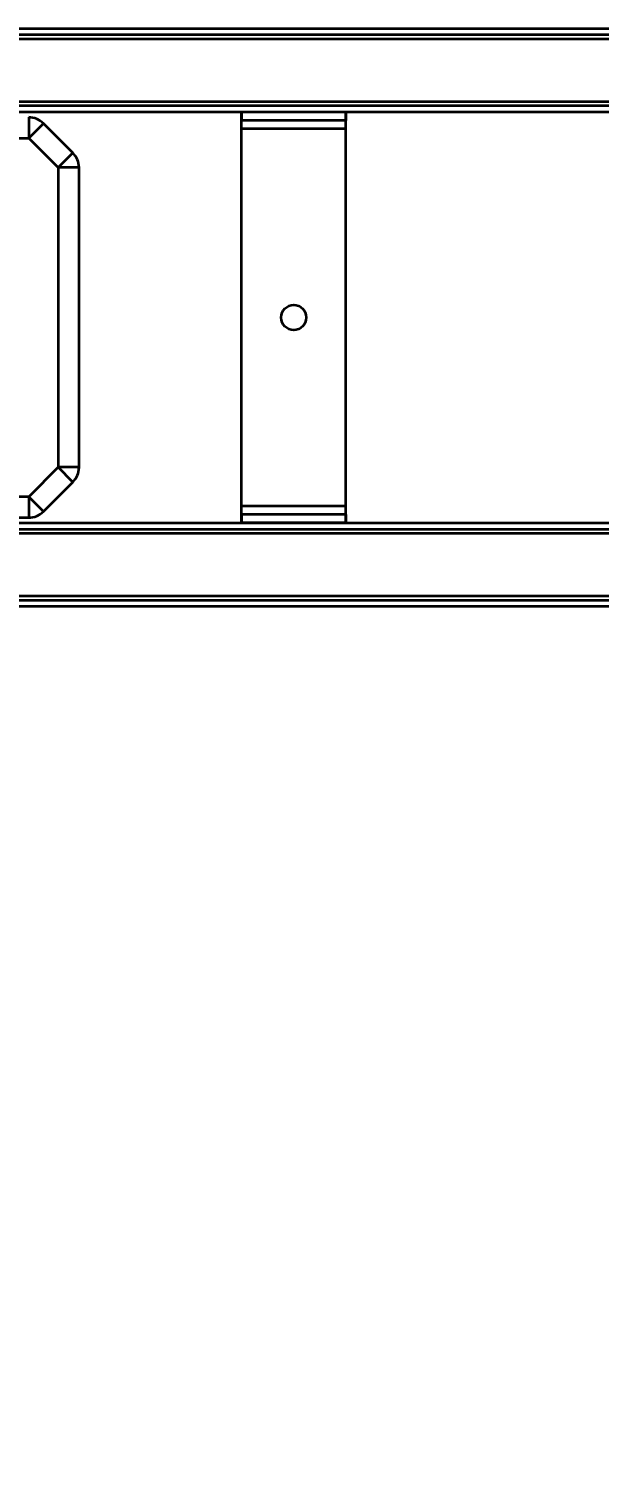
# Model space of a CAD drawing. Header units: millimetres. Extents: x -178 to 3694, y -325 to 1836.
# Drawn here: x 256.9 to 393.8, y 25 to 369.3 of the extents above; entities that cross this region are included whole.
import ezdxf

# ---------------------------------------------------------------- set-up
doc = ezdxf.new("R2010")
doc.units = ezdxf.units.MM
doc.styles.get("Standard").update_dxf_attribs({"font": 'arial.ttf'})
doc.dimstyles.new('CGJ', dxfattribs={"dimscale": 13, "dimtxt": 2.25, "dimasz": 2.25, "dimexe": 1, "dimexo": 1.25, "dimgap": 1.15, "dimtad": 1, "dimtoh": 1, "dimdec": 1, "dimdsep": 46, "dimtxsty": 'Standard', "dimcen": 0, "dimclrd": 2, "dimclre": 2, "dimclrt": 2, "dimadec": 0, "dimazin": 0, "dimtfac": 1, "dimtdec": 1, "dimtmove": 0, "dimatfit": 0, "dimfxl": 1, "dimtolj": 1, "dimtzin": 0, "dimlwe": -1, "dimarcsym": 2})

# ---------------------------------------------------------------- blocks, each defined once
blk = doc.blocks.new('*D57')
at = {"color": 2, "transparency": 16777216}
for p, q in [((0.02, 8.75), (0.02, -153.5)), ((1500.02, 8.75), (1500.02, -153.5))]:
    blk.add_line(p, q, dxfattribs=at)
at = {"color": 2, "lineweight": -2, "transparency": 16777216}
blk.add_line((29.27, -140.5), (1470.77, -140.5), dxfattribs=at)
at = {"color": 2, "transparency": 16777216}
for points in [[(29.27, -135.62), (29.27, -145.38), (0.02, -140.5)], [(1470.77, -135.62), (1470.77, -145.38), (1500.02, -140.5)]]:
    blk.add_solid(points, dxfattribs=at)
at = {"layer": 'Defpoints', "color": 0, "transparency": 16777216}
for p in [(0.02, 25), (1500.02, 25), (1500.02, -140.5)]:
    blk.add_point(p, dxfattribs=at)
at = {"color": 2, "transparency": 16777216, "insert": (750.02, -110.42), "char_height": 29.25, "attachment_point": 5}
blk.add_mtext('\\A1;1200 / 1350 / 1500 / 1650 / 1800', dxfattribs=at)

msp = doc.modelspace()

# ---------------------------------------------------------------- linework, layer by layer
at = {"color": 7, "linetype": 'Continuous', "lineweight": 35}
for p, q in [((1422.02, 369.25), (78.02, 369.25)), ((1387.02, 369.25), (113.02, 369.25)), ((1422.02, 367.75), (78.02, 367.75)), ((1422.02, 366.75), (78.02, 366.75)), ((1422.02, 366.75), (78.02, 366.75)), ((1387.02, 367.75), (113.02, 367.75)), ((1387.02, 366.75), (113.02, 366.75)), ((1387.02, 366.75), (113.02, 366.75)), ((1422.02, 351.75), (78.02, 351.75)), ((1422.02, 351.75), (78.02, 351.75)), ((1387.02, 351.75), (113.02, 351.75)), ((1387.02, 351.75), (113.02, 351.75)), ((1422.02, 350.75), (78.02, 350.75)), ((1422.02, 349.25), (78.02, 349.25)), ((1387.02, 350.75), (113.02, 350.75)), ((1387.02, 349.25), (113.02, 349.25)), ((256.94, 348), (256.94, 343)), ((333.02, 349.25), (308.02, 349.25)), ((333.02, 349.25), (308.02, 349.25)), ((308.02, 347.25), (308.02, 349.25)), ((308.02, 345.25), (308.02, 349.25)), ((308.02, 349.25), (308.02, 347.25)), ((333.02, 349.25), (333.02, 347.25)), ((333.02, 349.25), (333.02, 347.25)), ((333.02, 345.25), (333.02, 349.25)), ((260.48, 346.54), (256.94, 343)), ((267.55, 339.46), (260.48, 346.54)), ((267.55, 339.46), (260.48, 346.54)), ((333.02, 347.25), (308.02, 347.25)), ((308.02, 345.25), (308.02, 347.25)), ((333.02, 347.25), (308.02, 347.25)), ((333.02, 345.25), (308.02, 345.25)), ((308.02, 254.75), (308.02, 345.25)), ((333.02, 345.25), (308.02, 345.25)), ((308.02, 254.75), (308.02, 345.25)), ((333.02, 345.25), (333.02, 347.25)), ((333.02, 254.75), (333.02, 345.25)), ((333.02, 254.75), (333.02, 345.25)), ((91.09, 343), (256.94, 343)), ((256.94, 343), (264.02, 335.93)), ((267.55, 339.46), (264.02, 335.93)), ((264.02, 335.93), (264.02, 264.07)), ((269.02, 335.93), (264.02, 335.93)), ((269.02, 264.07), (269.02, 335.93)), ((269.02, 264.07), (269.02, 335.93)), ((264.02, 264.07), (256.94, 257)), ((267.55, 260.54), (264.02, 264.07)), ((269.02, 264.07), (264.02, 264.07)), ((260.48, 253.46), (267.55, 260.54)), ((260.48, 253.46), (267.55, 260.54)), ((256.94, 257), (91.09, 257)), ((256.94, 257), (256.94, 252)), ((256.94, 257), (260.48, 253.46)), ((308.02, 250.75), (308.02, 254.75)), ((333.02, 254.75), (308.02, 254.75)), ((308.02, 252.75), (308.02, 254.75)), ((333.02, 254.75), (308.02, 254.75)), ((333.02, 252.75), (333.02, 254.75)), ((333.02, 250.75), (333.02, 254.75)), ((91.09, 252), (256.94, 252)), ((91.09, 252), (256.94, 252)), ((333.02, 252.75), (308.02, 252.75)), ((333.02, 252.75), (308.02, 252.75)), ((308.02, 250.75), (308.02, 252.75)), ((308.02, 252.75), (308.02, 250.75)), ((333.02, 252.75), (333.02, 250.75)), ((333.02, 252.75), (333.02, 250.75)), ((78.02, 250.75), (1422.02, 250.75)), ((78.02, 249.25), (1422.02, 249.25)), ((78.02, 248.25), (1422.02, 248.25)), ((78.02, 248.25), (1422.02, 248.25)), ((113.02, 250.75), (1387.02, 250.75)), ((113.02, 249.25), (1387.02, 249.25)), ((113.02, 248.25), (1387.02, 248.25)), ((113.02, 248.25), (1387.02, 248.25)), ((333.02, 250.75), (308.02, 250.75)), ((333.02, 250.75), (308.02, 250.75)), ((78.02, 233.25), (1422.02, 233.25)), ((78.02, 233.25), (1422.02, 233.25)), ((78.02, 232.25), (1422.02, 232.25)), ((78.02, 230.75), (1422.02, 230.75)), ((113.02, 233.25), (1387.02, 233.25)), ((113.02, 233.25), (1387.02, 233.25)), ((113.02, 232.25), (1387.02, 232.25)), ((113.02, 230.75), (1387.02, 230.75))]:
    msp.add_line(p, q, dxfattribs=at)
msp.add_circle((320.52, 300), 3, dxfattribs=at)
msp.add_circle((320.52, 300), 3, dxfattribs=at)
for centre, start, end in [((256.94, 343), 45, 90), ((256.94, 343), 45, 90), ((264.02, 335.93), 0, 45), ((264.02, 335.93), 0, 45), ((264.02, 264.07), 315, 0), ((264.02, 264.07), 315, 0), ((256.94, 257), 270, 315), ((256.94, 257), 270, 315)]:
    msp.add_arc(centre, 5, start, end, dxfattribs=at)

# ---------------------------------------------------------------- dimensions: what is measured, and where the dimension line sits
dim = msp.add_linear_dim(base=(1500.02, -140.5), p1=(0.02, 25), p2=(1500.02, 25), angle=180, text='1200 / 1350 / <> / 1650 / 1800', dimstyle='CGJ')
dim.commit()
dim.dimension.update_dxf_attribs({"geometry": '*D57', "text_midpoint": (750.02, -140.5), "dimtype": 160})

doc.saveas('drawing.dxf')
